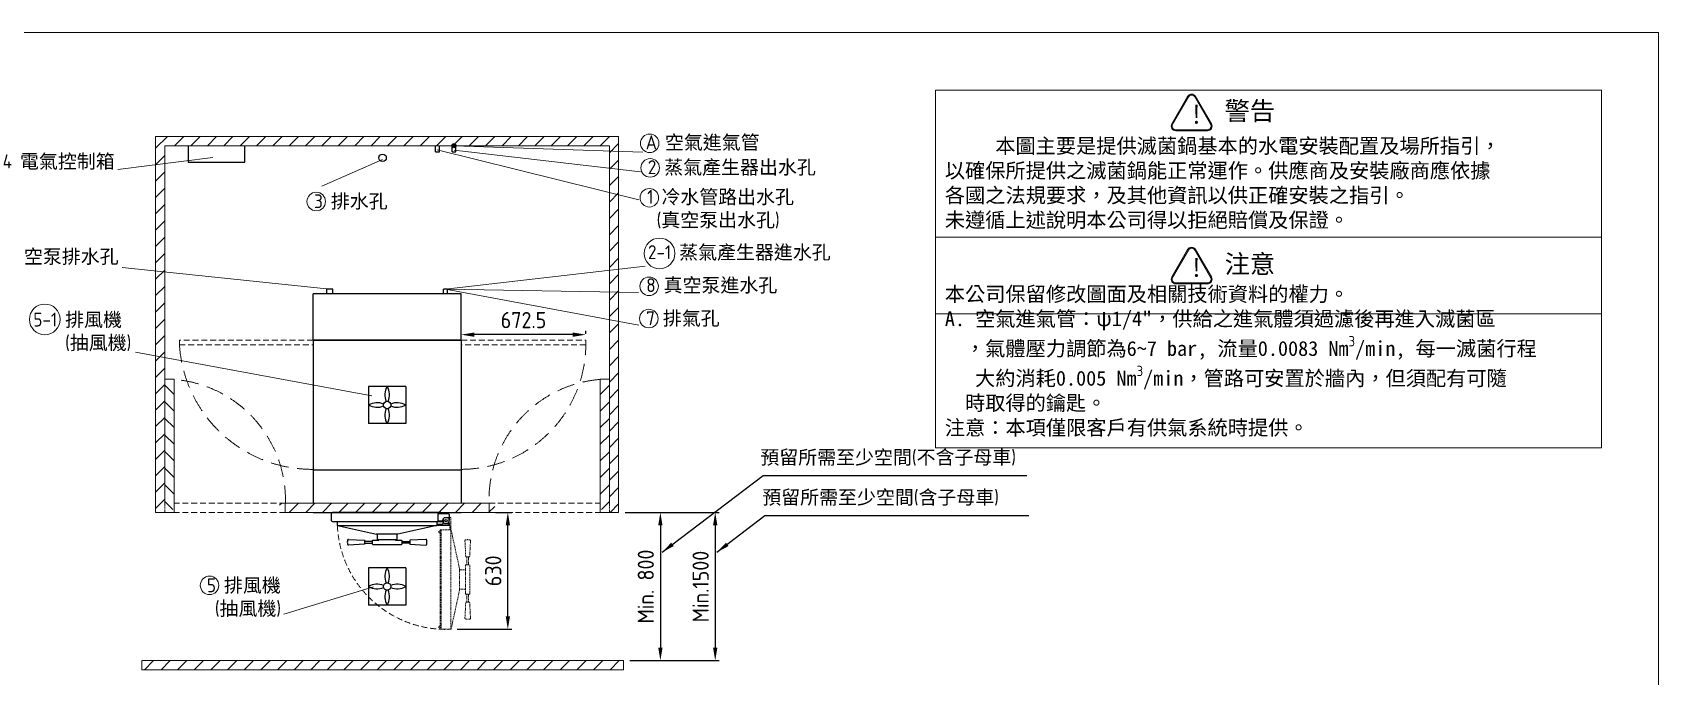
# Model space of a CAD drawing. Header units: millimetres. Extents: x -209428 to -196243, y -37312 to 2725.
# Drawn here: x -205022 to -196243, y -31519 to -28042 of the extents above; entities that cross this region are included whole.
import ezdxf

# ---------------------------------------------------------------- set-up
doc = ezdxf.new("R2010")
doc.units = ezdxf.units.MM
doc.header["$MEASUREMENT"] = 0
doc.linetypes.add('HIDDEN', pattern=[9.525, 6.35, -3.175])
doc.layers.get('0').update_dxf_attribs({"lineweight": 25})
for name, color, linetype, lineweight in [('D', 3, 'Continuous', 13), ('F', 7, 'Continuous', 15), ('H', 2, 'HIDDEN', 15), ('S', 4, 'Continuous', 15)]:
    doc.layers.add(name, color=color, linetype=linetype, lineweight=lineweight)
doc.styles.get("Standard").update_dxf_attribs({"font": 'KAIU.TTF'})
doc.styles.add('STU25', font='isocp2.shx')
doc.dimstyles.new('STU25', dxfattribs={"dimscale": 35, "dimtxt": 2.5, "dimasz": 2, "dimexe": 0.6, "dimexo": 1, "dimgap": 1, "dimtad": 1, "dimdsep": 46, "dimtxsty": 'STU25', "dimcen": 2, "dimazin": 2, "dimtfac": 1, "dimtmove": 0, "dimatfit": 3, "dimfxl": 0, "dimtolj": 1, "dimtzin": 0, "dimarcsym": 0})
doc.dimstyles.new('STU25$7', dxfattribs={"dimscale": 35, "dimtxt": 2.5, "dimasz": 2, "dimexe": 1.25, "dimexo": 0.625, "dimgap": 1, "dimtad": 0, "dimdec": 4, "dimdsep": 46, "dimtxsty": 'STU25', "dimcen": 2.5, "dimazin": 2, "dimtfac": 1, "dimtdec": 4, "dimtmove": 0, "dimatfit": 3, "dimfxl": 0, "dimtolj": 1, "dimtzin": 0, "dimarcsym": 0})

# ---------------------------------------------------------------- blocks, each defined once
blk = doc.blocks.new('*D17')
at = {"layer": 'D', "color": 0, "lineweight": -2}
for p, q in [((-201822.3, -30633.2), (-201314.9, -30633.2)), ((-201335.9, -30703.2), (-201335.9, -31363.2)), ((-201796.8, -31433.2), (-201314.9, -31433.2))]:
    blk.add_line(p, q, dxfattribs=at)
at = {"layer": 'D', "color": 0}
for points in [[(-201324.3, -30703.2), (-201347.6, -30703.2), (-201335.9, -30633.2)], [(-201347.6, -31363.2), (-201324.3, -31363.2), (-201335.9, -31433.2)]]:
    blk.add_solid(points, dxfattribs=at)
at = {"layer": 'Defpoints', "color": 0}
for p in [(-201857.3, -30633.2), (-201831.8, -31433.2), (-201335.9, -31433.2)]:
    blk.add_point(p, dxfattribs=at)
at = {"layer": 'D', "color": 0, "insert": (-201414.7, -31033.2), "char_height": 87.5, "attachment_point": 5, "rotation": 90, "style": 'STU25'}
blk.add_mtext('\\A1;{\\Fisocp2.shx;Min.1500}', dxfattribs=at)
blk = doc.blocks.new('*D16')
at = {"layer": 'D', "color": 0, "lineweight": -2}
for p, q in [((-201822.3, -30633.2), (-201611.1, -30633.2)), ((-201632.1, -30703.2), (-201632.1, -31363.2)), ((-201796.8, -31433.2), (-201611.1, -31433.2))]:
    blk.add_line(p, q, dxfattribs=at)
at = {"layer": 'D', "color": 0}
for points in [[(-201620.4, -30703.2), (-201643.7, -30703.2), (-201632.1, -30633.2)], [(-201643.7, -31363.2), (-201620.4, -31363.2), (-201632.1, -31433.2)]]:
    blk.add_solid(points, dxfattribs=at)
at = {"layer": 'Defpoints', "color": 0}
for p in [(-201857.3, -30633.2), (-201831.8, -31433.2), (-201632.1, -31433.2)]:
    blk.add_point(p, dxfattribs=at)
at = {"layer": 'D', "color": 0, "insert": (-201710.8, -31033.2), "char_height": 87.5, "attachment_point": 5, "rotation": 90, "style": 'STU25'}
blk.add_mtext('\\A1;{\\Fisocp2.shx;Min. 800}', dxfattribs=at)
blk = doc.blocks.new('*D14')
at = {"layer": 'D', "color": 0, "lineweight": -2}
for p, q in [((-202521.5, -30633.2), (-202434.7, -30633.2)), ((-202455.7, -31193.6), (-202455.7, -30703.2)), ((-202728.4, -31263.6), (-202434.7, -31263.6))]:
    blk.add_line(p, q, dxfattribs=at)
at = {"layer": 'D', "color": 0}
for points in [[(-202444, -30703.2), (-202467.3, -30703.2), (-202455.7, -30633.2)], [(-202467.3, -31193.6), (-202444, -31193.6), (-202455.7, -31263.6)]]:
    blk.add_solid(points, dxfattribs=at)
at = {"layer": 'Defpoints', "color": 0}
for p in [(-202556.5, -30633.2), (-202455.7, -30633.2), (-202763.4, -31263.6)]:
    blk.add_point(p, dxfattribs=at)
at = {"layer": 'D', "color": 0, "insert": (-202534.4, -30948.4), "char_height": 87.5, "attachment_point": 5, "rotation": 90, "style": 'STU25'}
blk.add_mtext('\\A1;{\\Fisocp2.shx;630}', dxfattribs=at)
blk = doc.blocks.new('*D19')
at = {"layer": 'D', "color": 0, "lineweight": -2}
for p, q in [((-202707.3, -29668.2), (-202707.3, -29652.3)), ((-202104.8, -29673.3), (-202637.3, -29673.3)), ((-202034.8, -29668.2), (-202034.8, -29652.3))]:
    blk.add_line(p, q, dxfattribs=at)
at = {"layer": 'D', "color": 0}
for points in [[(-202637.3, -29661.7), (-202637.3, -29685), (-202707.3, -29673.3)], [(-202104.8, -29685), (-202104.8, -29661.7), (-202034.8, -29673.3)]]:
    blk.add_solid(points, dxfattribs=at)
at = {"layer": 'Defpoints', "color": 0}
for p in [(-202707.3, -29673.3), (-202707.3, -29703.2), (-202034.8, -29703.2)]:
    blk.add_point(p, dxfattribs=at)
at = {"layer": 'D', "color": 0, "insert": (-202371.1, -29594.6), "char_height": 87.5, "attachment_point": 5, "style": 'STU25'}
blk.add_mtext('\\A1;672.5', dxfattribs=at)

msp = doc.modelspace()

# ---------------------------------------------------------------- hatches: boundary and pattern name
msp.add_hatch(color=256).paths.add_polyline_path([(-202746.816, -28642.412, 1), (-202746.816, -28663.934, 1)])
at = {"layer": 'D'}
h = msp.add_hatch(color=11, dxfattribs=at)
edge = h.paths.add_edge_path()
edge.add_line((-198785.264, -28387.006), (-198870.623, -28534.852))
edge.add_arc((-198848.972, -28547.352), 25, 149.9999999, 270)
edge.add_line((-198848.972, -28572.352), (-198678.254, -28572.352))
edge.add_arc((-198678.254, -28547.352), 25, 270, 389.9999999)
edge.add_line((-198656.604, -28534.852), (-198741.963, -28387.006))
edge.add_arc((-198763.613, -28399.506), 25, 30, 150)
edge = h.paths.add_edge_path(flags=16)
edge.add_arc((-198763.613, -28399.506), 20, 30, 150)
edge.add_line((-198780.934, -28389.506), (-198866.293, -28537.352))
edge.add_arc((-198848.972, -28547.352), 20, 149.9999999, 270)
edge.add_line((-198848.972, -28567.352), (-198678.254, -28567.352))
edge.add_arc((-198678.254, -28547.352), 20, 270, 389.9999999)
edge.add_line((-198660.934, -28537.352), (-198746.293, -28389.506))
h = msp.add_hatch(color=11, dxfattribs=at)
edge = h.paths.add_edge_path()
edge.add_ellipse((-198848.972, -29374.278), major_axis=(25, 0), ratio=1, start_angle=149.9999999, end_angle=270)
edge.add_line((-198848.972, -29399.278), (-198678.254, -29399.278))
edge.add_ellipse((-198678.254, -29374.278), major_axis=(25, 0), ratio=1, start_angle=270, end_angle=389.9999999)
edge.add_line((-198656.604, -29361.778), (-198741.963, -29213.932))
edge.add_ellipse((-198763.613, -29226.432), major_axis=(25, 0), ratio=1, start_angle=30, end_angle=150)
edge.add_line((-198785.264, -29213.932), (-198870.623, -29361.778))
edge = h.paths.add_edge_path(flags=16)
edge.add_ellipse((-198848.972, -29374.278), major_axis=(20, 0), ratio=1, start_angle=149.9999999, end_angle=270)
edge.add_line((-198848.972, -29394.278), (-198678.254, -29394.278))
edge.add_ellipse((-198678.254, -29374.278), major_axis=(20, 0), ratio=1, start_angle=270, end_angle=389.9999999)
edge.add_line((-198660.934, -29364.278), (-198746.293, -29216.432))
edge.add_ellipse((-198763.613, -29226.432), major_axis=(20, 0), ratio=1, start_angle=30, end_angle=150)
edge.add_line((-198780.934, -29216.432), (-198866.293, -29364.278))
at = {"layer": 'H', "ltscale": 5}
h = msp.add_hatch(dxfattribs=at)
h.set_pattern_fill('ANSI31', color=256, scale=500, style=0)
h.set_pattern_definition([(45, (14155.54, -14419.8), (-44.194174, 44.194174), [])])
h.paths.add_polyline_path([(-204357.316, -30633.173), (-204357.316, -28603.173), (-201857.316, -28603.173), (-201857.316, -30633.173), (-201907.316, -30633.173), (-201907.316, -30583.173), (-201907.316, -28653.173), (-204307.316, -28653.173), (-204307.316, -30583.173), (-204307.316, -30633.173)])
h = msp.add_hatch(dxfattribs=at)
h.set_pattern_fill('ANSI31', color=256, scale=20, angle=270, style=0)
h.set_pattern_definition([(315, (29703.63, -14485.31), (44.90128, 44.90128), [])])
h.paths.add_polyline_path([(-204307.316, -29913.957), (-204307.316, -30583.173), (-204282.316, -30626.474), (-204257.316, -30612.041), (-204257.316, -29913.957)])
h = msp.add_hatch(dxfattribs=at)
h.set_pattern_fill('ANSI31', color=256, scale=20, angle=270, style=0)
h.set_pattern_definition([(225, (-435918.265, -14485.31), (-44.90128, 44.90128), [])])
h.paths.add_polyline_path([(-201907.316, -29913.957), (-201907.316, -30583.173), (-201932.316, -30626.474), (-201957.316, -30612.041), (-201957.316, -29913.957)])
h = msp.add_hatch(dxfattribs=at)
h.set_pattern_fill('ANSI31', color=256, scale=20, style=0)
h.set_pattern_definition([(45, (29653.63, -14485.31), (-44.90128, 44.90128), [])])
h.paths.add_polyline_path([(-202526.532, -30633.173), (-202526.532, -30583.173), (-203688.101, -30583.173), (-203688.101, -30633.173)])
h = msp.add_hatch(dxfattribs=at)
h.set_pattern_fill('ANSI31', color=256, scale=20, style=0)
h.set_pattern_definition([(45, (13892.755, -14419.8), (-44.90128, 44.90128), [])])
h.paths.add_polyline_path([(-204431.816, -31483.173), (-204431.816, -31433.173), (-201831.816, -31433.173), (-201831.816, -31483.173)])

# ---------------------------------------------------------------- linework, layer by layer
at = {"linetype": 'Continuous'}
for p, q in [((-202845.483, -28685.548), (-202845.483, -28653.173)), ((-202845.483, -28685.548), (-202825.483, -28685.548)), ((-202825.483, -28685.548), (-202825.483, -28653.173)), ((-202756.816, -28685.548), (-202756.816, -28653.173)), ((-202756.816, -28685.548), (-202736.816, -28685.548)), ((-202736.816, -28685.548), (-202736.816, -28653.173)), ((-203007.316, -29953.173), (-203207.316, -29953.173)), ((-203207.316, -29953.173), (-203207.316, -30153.173)), ((-203007.316, -29953.173), (-203007.316, -30153.173)), ((-203007.316, -30153.173), (-203207.316, -30153.173)), ((-202838.616, -30697.173), (-202806.859, -30697.173)), ((-202771.859, -30703.173), (-202838.616, -30703.173)), ((-202806.859, -30673.173), (-202806.859, -30697.173)), ((-202781.859, -30663.173), (-202796.859, -30663.173)), ((-202771.859, -30703.173), (-202771.859, -30673.173)), ((-203316.304, -30779.173), (-203229.304, -30783.673)), ((-203229.304, -30804.673), (-203316.304, -30809.173)), ((-203229.304, -30783.673), (-203229.304, -30804.673)), ((-203186.066, -30789.423), (-203229.304, -30789.423)), ((-203229.304, -30798.923), (-203186.066, -30798.923)), ((-203186.066, -30784.173), (-203184.566, -30782.673)), ((-203186.066, -30804.173), (-203186.066, -30784.173)), ((-203186.066, -30804.173), (-203184.566, -30805.673)), ((-203184.566, -30782.673), (-203152.316, -30782.673)), ((-203184.566, -30805.673), (-203030.066, -30805.673)), ((-203158.816, -30780.673), (-203158.816, -30750.173)), ((-203157.816, -30781.673), (-203158.816, -30780.673)), ((-203056.816, -30781.673), (-203157.816, -30781.673)), ((-203152.316, -30782.673), (-203152.316, -30781.673)), ((-203062.316, -30781.673), (-203062.316, -30782.673)), ((-203062.316, -30782.673), (-203030.066, -30782.673)), ((-203055.816, -30780.673), (-203056.816, -30781.673)), ((-203055.816, -30750.173), (-203055.816, -30780.673)), ((-203028.566, -30784.173), (-203030.066, -30782.673)), ((-203028.566, -30804.173), (-203030.066, -30805.673)), ((-203028.566, -30784.173), (-203028.566, -30804.173)), ((-203028.566, -30789.423), (-202985.329, -30789.423)), ((-202985.329, -30798.923), (-203028.566, -30798.923)), ((-202898.329, -30779.173), (-202985.329, -30783.673)), ((-202985.329, -30783.673), (-202985.329, -30804.673)), ((-202985.329, -30804.673), (-202898.329, -30809.173)), ((-203007.316, -30933.173), (-203207.316, -30933.173)), ((-203207.316, -30933.173), (-203207.316, -31133.173)), ((-203007.316, -30933.173), (-203007.316, -31133.173)), ((-203007.316, -31133.173), (-203207.316, -31133.173))]:
    msp.add_line(p, q, dxfattribs=at)
for p, q in [((-202707.316, -29453.173), (-203507.316, -29453.173)), ((-203507.316, -29703.173), (-203507.316, -29453.173)), ((-203400.316, -29428.173), (-203432.316, -29428.173)), ((-203432.316, -29453.173), (-203432.316, -29428.173)), ((-203400.316, -29453.173), (-203400.316, -29428.173)), ((-202782.316, -29428.173), (-202802.316, -29428.173)), ((-202802.316, -29453.173), (-202802.316, -29428.173)), ((-202782.316, -29453.173), (-202782.316, -29428.173)), ((-202707.316, -29703.173), (-202707.316, -29453.173)), ((-203507.316, -29703.173), (-203507.316, -30403.173)), ((-203507.316, -29703.173), (-202707.316, -29703.173)), ((-202707.316, -29703.173), (-203507.316, -29703.173)), ((-202707.316, -29703.173), (-202707.316, -30403.173)), ((-203507.316, -30403.173), (-202707.316, -30403.173)), ((-203507.316, -30403.173), (-202707.316, -30403.173)), ((-203507.316, -30403.173), (-203507.316, -30583.173)), ((-202707.316, -30403.173), (-202707.316, -30583.173)), ((-203507.316, -30633.173), (-202707.316, -30633.173)), ((-202816.816, -30633.173), (-203397.816, -30633.173)), ((-202831.823, -30638.173), (-202777.859, -30638.173)), ((-202831.823, -30678.173), (-202831.823, -30638.173)), ((-202811.859, -30638.173), (-202777.859, -30638.173)), ((-203409.816, -30645.173), (-203409.816, -30671.173)), ((-202816.816, -30683.173), (-203397.816, -30683.173)), ((-203376.016, -30704.373), (-203376.016, -30683.173)), ((-203376.016, -30704.373), (-203164.816, -30750.173)), ((-203375.754, -30703.173), (-202838.879, -30703.173)), ((-202838.616, -30704.373), (-203049.816, -30750.173)), ((-202838.616, -30683.173), (-202838.616, -30703.173)), ((-202831.823, -30678.173), (-202811.859, -30678.173)), ((-202811.859, -30678.173), (-202809.433, -30678.173)), ((-202787.359, -30693.173), (-202790.859, -30693.173)), ((-202787.859, -30693.173), (-202790.859, -30693.173)), ((-202771.859, -30644.173), (-202771.859, -30677.173)), ((-203049.816, -30750.173), (-203164.816, -30750.173))]:
    msp.add_line(p, q)
msp.add_lwpolyline([(-204181.119, -28653.173), (-204181.119, -28742.771), (-203876.431, -28742.771), (-203876.431, -28653.173)], dxfattribs=at)
for centre, radius in [((-203131.816, -28718.173), 20), ((-202746.816, -28653.173), 10.761), ((-203107.316, -30053.173), 20), ((-203107.316, -30053.173), 20), ((-203107.316, -30053.173), 20), ((-203107.316, -30053.173), 20), ((-202789.359, -30677.173), 6.45), ((-203107.316, -31033.173), 20), ((-203107.316, -31033.173), 20), ((-203107.316, -31033.173), 20), ((-203107.316, -31033.173), 20)]:
    msp.add_circle(centre, radius)
for centre, radius, start, end in [((-203026.292, -29999.048), 93.11, 150.4818019, 201.9770324), ((-203188.341, -29999.048), 93.11, 338.0229676, 29.5181981), ((-203161.441, -30134.198), 93.11, 68.0229676, 119.5181981), ((-203161.441, -29972.149), 93.11, 240.4818019, 291.9770324), ((-203026.292, -30107.298), 93.11, 158.0229676, 209.5181981), ((-203188.341, -30107.298), 93.11, 330.4818019, 21.9770324), ((-203053.192, -30134.198), 93.11, 60.4818019, 111.9770324), ((-203053.192, -29972.149), 93.11, 248.0229676, 299.5181981), ((-203397.816, -30645.173), 12, 90, 180), ((-202816.816, -30645.173), 12, 35.6853347, 90), ((-202777.859, -30644.173), 6, 0, 90), ((-203397.816, -30671.173), 12, 180, 270), ((-202816.816, -30671.173), 12, 270, 320.4023845), ((-202809.433, -30681.173), 3, 12.1531975, 90), ((-202790.859, -30677.173), 16, 192.1531975, 270), ((-202787.859, -30677.173), 16, 270, 0), ((-203026.292, -30979.048), 93.11, 150.4818019, 201.9770324), ((-203188.341, -30979.048), 93.11, 338.0229676, 29.5181981), ((-203161.441, -31114.198), 93.11, 68.0229676, 119.5181981), ((-203161.441, -30952.149), 93.11, 240.4818019, 291.9770324), ((-203026.292, -31087.298), 93.11, 158.0229676, 209.5181981), ((-203188.341, -31087.298), 93.11, 330.4818019, 21.9770324), ((-203053.192, -31114.198), 93.11, 60.4818019, 111.9770324), ((-203053.192, -30952.149), 93.11, 248.0229676, 299.5181981)]:
    msp.add_arc(centre, radius, start, end)
for centre, radius, start, end in [((-202796.859, -30673.173), 10, 90, 180), ((-202781.859, -30673.173), 10, 0, 90), ((-203266.531, -30794.173), 55.773, 168.6471146, 191.3528854), ((-203316.304, -30784.18), 5.007, 84.0781277, 168.6471146), ((-203316.304, -30804.166), 5.007, 191.3528854, 270), ((-202898.329, -30784.18), 5.007, 11.3528854, 95.9218723), ((-202898.329, -30804.166), 5.007, 270, 348.6471146), ((-202948.102, -30794.173), 55.773, 348.6471146, 11.3528854)]:
    msp.add_arc(centre, radius, start, end, dxfattribs=at)
at = {"layer": 'D', "color": 11}
for p, q in [((-198785.264, -28387.006), (-198870.623, -28534.852)), ((-198780.934, -28389.506), (-198866.293, -28537.352)), ((-198746.293, -28389.506), (-198660.934, -28537.352)), ((-198741.963, -28387.006), (-198656.604, -28534.852)), ((-198848.972, -28567.352), (-198678.254, -28567.352)), ((-198848.972, -28572.352), (-198678.254, -28572.352)), ((-198785.264, -29213.932), (-198870.623, -29361.778)), ((-198780.934, -29216.432), (-198866.293, -29364.278)), ((-198746.293, -29216.432), (-198660.934, -29364.278)), ((-198741.963, -29213.932), (-198656.604, -29361.778)), ((-198848.972, -29394.278), (-198678.254, -29394.278)), ((-198848.972, -29399.278), (-198678.254, -29399.278))]:
    msp.add_line(p, q, dxfattribs=at)
at = {"layer": 'D', "linetype": 'Continuous'}
for p, q in [((-202836.708, -28675.294), (-201748.043, -28945.775)), ((-202745.877, -28678.03), (-201739.908, -28793.782)), ((-203131.816, -28727.608), (-203459.487, -28870.932))]:
    msp.add_line(p, q, dxfattribs=at)
at = {"layer": 'D'}
for p, q in [((-202746.816, -28653.173), (-201726.277, -28687.659)), ((-204048.126, -28716.276), (-204562.285, -28782.205)), ((-203416.316, -29428.173), (-204538.691, -29311.468)), ((-202792.316, -29428.173), (-201714.194, -29304.334)), ((-202792.316, -29428.173), (-201748.976, -29622.549)), ((-202792.316, -29428.173), (-201749.277, -29446.099)), ((-203189.595, -30004.187), (-204465.578, -29767.312)), ((-203180.707, -31034.03), (-203664.296, -31183.082))]:
    msp.add_line(p, q, dxfattribs=at)
at = {"layer": 'D', "color": 11}
for points in [[(-200146.858, -28353.516), (-196550.905, -28353.516), (-196550.905, -29146.884), (-200146.858, -29146.884)], [(-200146.858, -29146.884), (-196550.905, -29146.884), (-196550.905, -29560.77), (-200146.858, -29560.77)], [(-200146.858, -29560.77), (-196550.905, -29560.77), (-196550.905, -30283.772), (-200146.858, -30283.772)]]:
    msp.add_lwpolyline(points, close=True, dxfattribs=at)
at = {"layer": 'D'}
for centre, radius in [((-201689.527, -28640.144), 50), ((-201687.143, -28772.99), 50), ((-203490.271, -28954.491), 50), ((-201691.662, -28934.28), 50), ((-201636.598, -29234.641), 82.93), ((-201692.836, -29412.353), 50), ((-204955.963, -29590.921), 82.93), ((-201694.341, -29586.376), 50), ((-204066.32, -31027.062), 50)]:
    msp.add_circle(centre, radius, dxfattribs=at)
at = {"layer": 'D', "color": 11}
for centre, radius, start, end in [((-198763.613, -28399.506), 25, 30, 150), ((-198763.613, -28399.506), 20, 30, 150), ((-198848.972, -28547.352), 25, 149.9999999, 270), ((-198848.972, -28547.352), 20, 149.9999999, 270), ((-198678.254, -28547.352), 25, 270, 29.9999999), ((-198678.254, -28547.352), 20, 270, 29.9999999), ((-198763.613, -29226.432), 25, 30, 150), ((-198763.613, -29226.432), 20, 30, 150), ((-198848.972, -29374.278), 25, 149.9999999, 270), ((-198848.972, -29374.278), 20, 149.9999999, 270), ((-198678.254, -29374.278), 25, 270, 29.9999999), ((-198678.254, -29374.278), 20, 270, 29.9999999)]:
    msp.add_arc(centre, radius, start, end, dxfattribs=at)
at = {"layer": 'F', "color": 6}
msp.add_lwpolyline([(-209427.884, -28042.05), (-209427.884, -37312.05), (-196242.884, -37312.05), (-196242.884, -28042.05)], close=True, dxfattribs=at)
msp.add_lwpolyline([(-209427.884, -28042.05), (-209427.884, -37312.05), (-196242.884, -37312.05), (-196242.884, -28042.05)], close=True, dxfattribs=at)
at = {"layer": 'H', "ltscale": 5}
for p, q in [((-203507.316, -29703.173), (-204228.816, -29703.173)), ((-204228.816, -29703.173), (-204228.816, -29728.173)), ((-204228.816, -29728.173), (-203507.316, -29728.173)), ((-202707.316, -29703.173), (-202034.816, -29703.173)), ((-202034.816, -29728.173), (-202707.316, -29728.173)), ((-202034.816, -29703.173), (-202034.816, -29728.173)), ((-203657.316, -30583.173), (-204257.316, -30583.173)), ((-203657.316, -30633.173), (-204257.316, -30633.173)), ((-202556.532, -30583.173), (-201957.316, -30583.173)), ((-202556.532, -30633.173), (-201957.316, -30633.173))]:
    msp.add_line(p, q, dxfattribs=at)
at = {"layer": 'H'}
for p, q in [((-204307.316, -30633.173), (-204357.316, -30633.173)), ((-204307.316, -30583.173), (-204307.316, -30633.173)), ((-201907.316, -30583.173), (-201907.316, -30633.173)), ((-201907.316, -30633.173), (-201857.316, -30633.173)), ((-202820.359, -30726.631), (-202820.359, -31263.631)), ((-202820.359, -30726.631), (-202816.359, -30726.631)), ((-202816.359, -30726.431), (-202816.359, -31263.831)), ((-202816.359, -30726.431), (-202763.359, -30726.431)), ((-202816.359, -30726.631), (-202816.359, -30729.131)), ((-202803.359, -30669.673), (-202803.359, -30684.673)), ((-202763.359, -30659.673), (-202793.359, -30659.673)), ((-202793.359, -30694.673), (-202769.359, -30694.673)), ((-202769.359, -30726.431), (-202769.359, -30694.673)), ((-202763.359, -30659.673), (-202763.359, -30726.431)), ((-202763.359, -31263.568), (-202763.359, -30726.693)), ((-202762.159, -30726.431), (-202716.359, -30937.631)), ((-202820.359, -30733.092), (-202827.359, -30733.631)), ((-202827.359, -30733.631), (-202827.359, -30742.631)), ((-202827.359, -30742.631), (-202820.359, -30743.169)), ((-202687.359, -30786.143), (-202682.859, -30873.143)), ((-202661.859, -30873.143), (-202657.359, -30786.143)), ((-202682.859, -30873.143), (-202661.859, -30873.143)), ((-202677.109, -30916.381), (-202677.109, -30873.143)), ((-202667.609, -30873.143), (-202667.609, -30916.381)), ((-202716.359, -30937.631), (-202716.359, -31052.631)), ((-202716.359, -30943.631), (-202685.859, -30943.631)), ((-202685.859, -30943.631), (-202684.859, -30944.631)), ((-202684.859, -30944.631), (-202684.859, -31045.631)), ((-202684.859, -30950.131), (-202683.859, -30950.131)), ((-202682.359, -30916.381), (-202683.859, -30917.881)), ((-202683.859, -30950.131), (-202683.859, -30917.881)), ((-202682.359, -30916.381), (-202662.359, -30916.381)), ((-202662.359, -30916.381), (-202660.859, -30917.881)), ((-202660.859, -31072.381), (-202660.859, -30917.881)), ((-202762.159, -31263.831), (-202716.359, -31052.631)), ((-202685.859, -31046.631), (-202716.359, -31046.631)), ((-202684.859, -31045.631), (-202685.859, -31046.631)), ((-202683.859, -31040.131), (-202684.859, -31040.131)), ((-202683.859, -31072.381), (-202683.859, -31040.131)), ((-202682.359, -31073.881), (-202683.859, -31072.381)), ((-202662.359, -31073.881), (-202682.359, -31073.881)), ((-202677.109, -31073.881), (-202677.109, -31117.118)), ((-202667.609, -31117.118), (-202667.609, -31073.881)), ((-202662.359, -31073.881), (-202660.859, -31072.381)), ((-202687.359, -31204.118), (-202682.859, -31117.118)), ((-202682.859, -31117.118), (-202661.859, -31117.118)), ((-202661.859, -31117.118), (-202657.359, -31204.118)), ((-202827.359, -31247.631), (-202820.359, -31247.092)), ((-202827.359, -31256.631), (-202827.359, -31247.631)), ((-202820.359, -31257.169), (-202827.359, -31256.631)), ((-202820.359, -31263.631), (-202816.359, -31263.631)), ((-202816.359, -31261.131), (-202816.359, -31263.631)), ((-202762.159, -31263.831), (-202816.359, -31263.831))]:
    msp.add_line(p, q, dxfattribs=at)
at = {"layer": 'H', "ltscale": 15}
for centre, radius, start, end in [((-203510.7, -29680.962), 719.667, 183.761362, 270.2693496), ((-202710.804, -29724.633), 675.997, 270.2956032, 359.6999839), ((-204309.928, -30566.528), 653.608, 358.5407222, 85.3830663), ((-201904.597, -30565.859), 652.949, 94.631157, 181.5194828)]:
    msp.add_arc(centre, radius, start, end, dxfattribs=at)
at = {"layer": 'H', "ltscale": 5}
msp.add_arc((-202789.359, -30677.173), 587.288, 182.6545812, 272.6545812, dxfattribs=at)
at = {"layer": 'H'}
for centre, radius, start, end in [((-202793.359, -30669.673), 10, 90, 180), ((-202793.359, -30684.673), 10, 180, 270), ((-202682.352, -30786.143), 5.007, 101.3528854, 185.9218723), ((-202672.359, -30835.916), 55.773, 78.6471146, 101.3528854), ((-202662.366, -30786.143), 5.007, 0, 78.6471146), ((-202682.352, -31204.118), 5.007, 174.0781277, 258.6471146), ((-202672.359, -31154.345), 55.773, 258.6471146, 281.3528854), ((-202662.366, -31204.118), 5.007, 281.3528854, 360)]:
    msp.add_arc(centre, radius, start, end, dxfattribs=at)
at = {"layer": 'S', "linetype": 'Continuous'}
for p, q in [((-204357.316, -28603.173), (-204357.316, -30633.173)), ((-204357.316, -28603.173), (-201857.316, -28603.173)), ((-201857.316, -28603.173), (-201857.316, -30633.173)), ((-204307.316, -28653.173), (-204307.316, -30583.173)), ((-204307.316, -28653.173), (-201907.316, -28653.173)), ((-201907.316, -28653.173), (-201907.316, -30583.173)), ((-204257.316, -30633.173), (-204357.316, -30633.173)), ((-204357.316, -30633.173), (-204278.449, -30633.173)), ((-203657.316, -30583.173), (-202556.532, -30583.173)), ((-203657.316, -30633.173), (-202556.532, -30633.173)), ((-201957.316, -30633.173), (-201857.316, -30633.173))]:
    msp.add_line(p, q, dxfattribs=at)
at = {"layer": 'S'}
for p, q in [((-204307.316, -29913.957), (-204307.316, -30583.173)), ((-204257.316, -29913.957), (-204307.316, -29913.957)), ((-204257.316, -30633.173), (-204257.316, -29913.957)), ((-201957.316, -30633.173), (-201957.316, -29913.957)), ((-201957.316, -29913.957), (-201907.316, -29913.957)), ((-203657.316, -30633.173), (-203657.316, -30583.173)), ((-202556.532, -30633.173), (-202556.532, -30583.173)), ((-204431.816, -31433.173), (-201831.816, -31433.173)), ((-204431.816, -31433.173), (-204431.816, -31483.173)), ((-204431.816, -31483.173), (-201831.816, -31483.173)), ((-201831.816, -31433.173), (-201831.816, -31483.173))]:
    msp.add_line(p, q, dxfattribs=at)

# ---------------------------------------------------------------- texts
at = {"layer": 'D', "color": 11, "char_height": 100, "attachment_point": 1, "style": 'STU25'}
for s, insert in [('{\\f標楷體|b0|i0|c136|p65;!}', (-198771.924, -28434.236)), ('{\\f標楷體|b0|i0|c136|p65;警告}', (-198585.412, -28414.867)), ('{\\f標楷體|b0|i0|c136|p65;注意}', (-198585.412, -29241.793)), ('{\\f標楷體|b0|i0|c136|p65;!}', (-198771.924, -29261.162))]:
    msp.add_mtext(s, dxfattribs=dict(at, insert=insert))
at = {"layer": 'D', "color": 11, "attachment_point": 1}
for s, insert, char_height in [('{\\Fisocp2.shx;\\C3;A \\f標楷體|b0|i0|c136|p65;空氣進氣管}', (-201711.242, -28597.501), 75), ('\\A1;\\P     本圖主要是提供滅菌鍋基本的水電安裝配置及場所指引，\\P以確保所提供之滅菌鍋能正常運作。供應商及安裝廠商應依據\\P各國之法規要求，及其他資訊以供正確安裝之指引。\\P未遵循上述說明本公司得以拒絕賠償及保證。\\P\\P\\P本公司保留修改圖面及相關技術資料的權力。\\PA. 空氣進氣管：{\\f細明體|b0|i0|c136|p48;ψ}1/4"，供給之進氣體須過濾後再進入滅菌區\\P  ，氣體壓力調節為6~7 bar, 流量0.0083 Nm{\\Fisocp2.shx;\\H0.7x;\\S3^ ;}/min, 每一滅菌行程\\P   大約消耗0.005 Nm{\\Fisocp2.shx;\\H0.7x;\\S3^ ;}/min，管路可安置於牆內，但須配有可隨\\P  時取得的鑰匙。\\P注意：本項僅限客戶有供氣系統時提供。', (-200096.167, -28480.595), 80), ('{\\Fisocp2.shx;\\C3;4 \\f標楷體|b0|i0|c136|p65;電氣控制箱}', (-205183.497, -28700.221), 75), ('{\\Fisocp3.shx;\\C3;2 \\f標楷體|b0|i0|c136|p65;蒸氣產生器出水孔}', (-201700.056, -28731.727), 75), ('{\\Fisocp2.shx;\\C3;1 \\f標楷體|b0|i0|c136|p65;冷水管路出水孔\\P \\Fisocp2.shx;(\\f標楷體|b0|i0|c136|p65;真空泵出水孔\\Fisocp2.shx;)}', (-201703.326, -28891.867), 75), ('{\\Fisocp2.shx;\\C3;3 \\f標楷體|b0|i0|c136|p65;排水孔}', (-203501.712, -28915.424), 75), ('{\\Fisocp2.shx;\\C3;6 \\f標楷體|b0|i0|c136|p65;真空泵排水孔}', (-205262.707, -29213.734), 75), ('{\\Fisocp2.shx;\\C3;2-1 \\f標楷體|b0|i0|c136|p65;蒸氣產生器進水孔}', (-201699.176, -29190.558), 75), ('{\\Fisocp2.shx;\\C3;8 \\f標楷體|b0|i0|c136|p65;真空泵進水孔}', (-201708.531, -29368.589), 75), ('{\\Fisocp2.shx;\\C3;5-1 \\f標楷體|b0|i0|c136|p65;排風機\\P\\Fisocp2.shx;    (\\f標楷體|b0|i0|c136|p65;抽風機\\Fisocp2.shx;)}', (-205017.599, -29554.305), 75), ('{\\Fisocp2.shx;\\C3;7 \\f標楷體|b0|i0|c136|p65;排氣孔}', (-201708.902, -29547.44), 75), ('{\\C3;預留所需至少空間\\Fisocp2.shx;(\\f標楷體|b0|i0|c136|p65;不含子母車\\Fisocp2.shx;)}', (-201092.298, -30297.74), 75), ('{\\C3;預留所需至少空間\\Fisocp2.shx;(\\f標楷體|b0|i0|c136|p65;含子母車\\Fisocp2.shx;)}', (-201082.083, -30513.659), 75), ('{\\Fisocp2.shx;\\C3;5 \\f標楷體|b0|i0|c136|p65;排風機\\P\\Fisocp2.shx; (\\f標楷體|b0|i0|c136|p65;抽風機\\Fisocp2.shx;)}', (-204080.333, -30989.112), 75)]:
    msp.add_mtext(s, dxfattribs=dict(at, insert=insert, char_height=char_height))

# ---------------------------------------------------------------- dimensions: what is measured, and where the dimension line sits
at = {"layer": 'D'}
dim = msp.add_linear_dim(base=(-202707.316, -29673.34), p1=(-202034.816, -29703.173), p2=(-202707.316, -29703.173), dimstyle='STU25', dxfattribs=at)
dim.commit()
dim.dimension.update_dxf_attribs({"geometry": '*D19', "text_midpoint": (-202371.066, -29594.59)})
dim = msp.add_linear_dim(base=(-202455.659, -30633.173), p1=(-202763.359, -31263.568), p2=(-202556.532, -30633.173), angle=90, text='{\\Fisocp2.shx;630}', dimstyle='STU25', dxfattribs=at)
dim.commit()
dim.dimension.update_dxf_attribs({"geometry": '*D14', "text_midpoint": (-202534.409, -30948.371)})
for base, text, picture, middle in [((-201335.946, -31433.173), '{\\Fisocp2.shx;Min.1500}', '*D17', (-201335.946, -31033.173)), ((-201632.051, -31433.173), '{\\Fisocp2.shx;Min. <>}', '*D16', (-201632.051, -31033.173))]:
    dim = msp.add_linear_dim(base=base, p1=(-201857.316, -30633.173), p2=(-201831.816, -31433.173), angle=90, text=text, dimstyle='STU25', dxfattribs=at)
    dim.commit()
    dim.dimension.update_dxf_attribs({"geometry": picture, "text_midpoint": middle, "dimtype": 160})

# ---------------------------------------------------------------- leaders
for points in [[(-201622.556, -30848.062), (-201077.39, -30434.312), (-199653.086, -30434.312)], [(-201326.451, -30848.062), (-201067.174, -30650.231), (-199642.871, -30650.231)]]:
    msp.add_leader(points, dimstyle='STU25$7', override={"dimgap": 1, "dimtad": 0}, dxfattribs=at)

doc.saveas('drawing.dxf')
